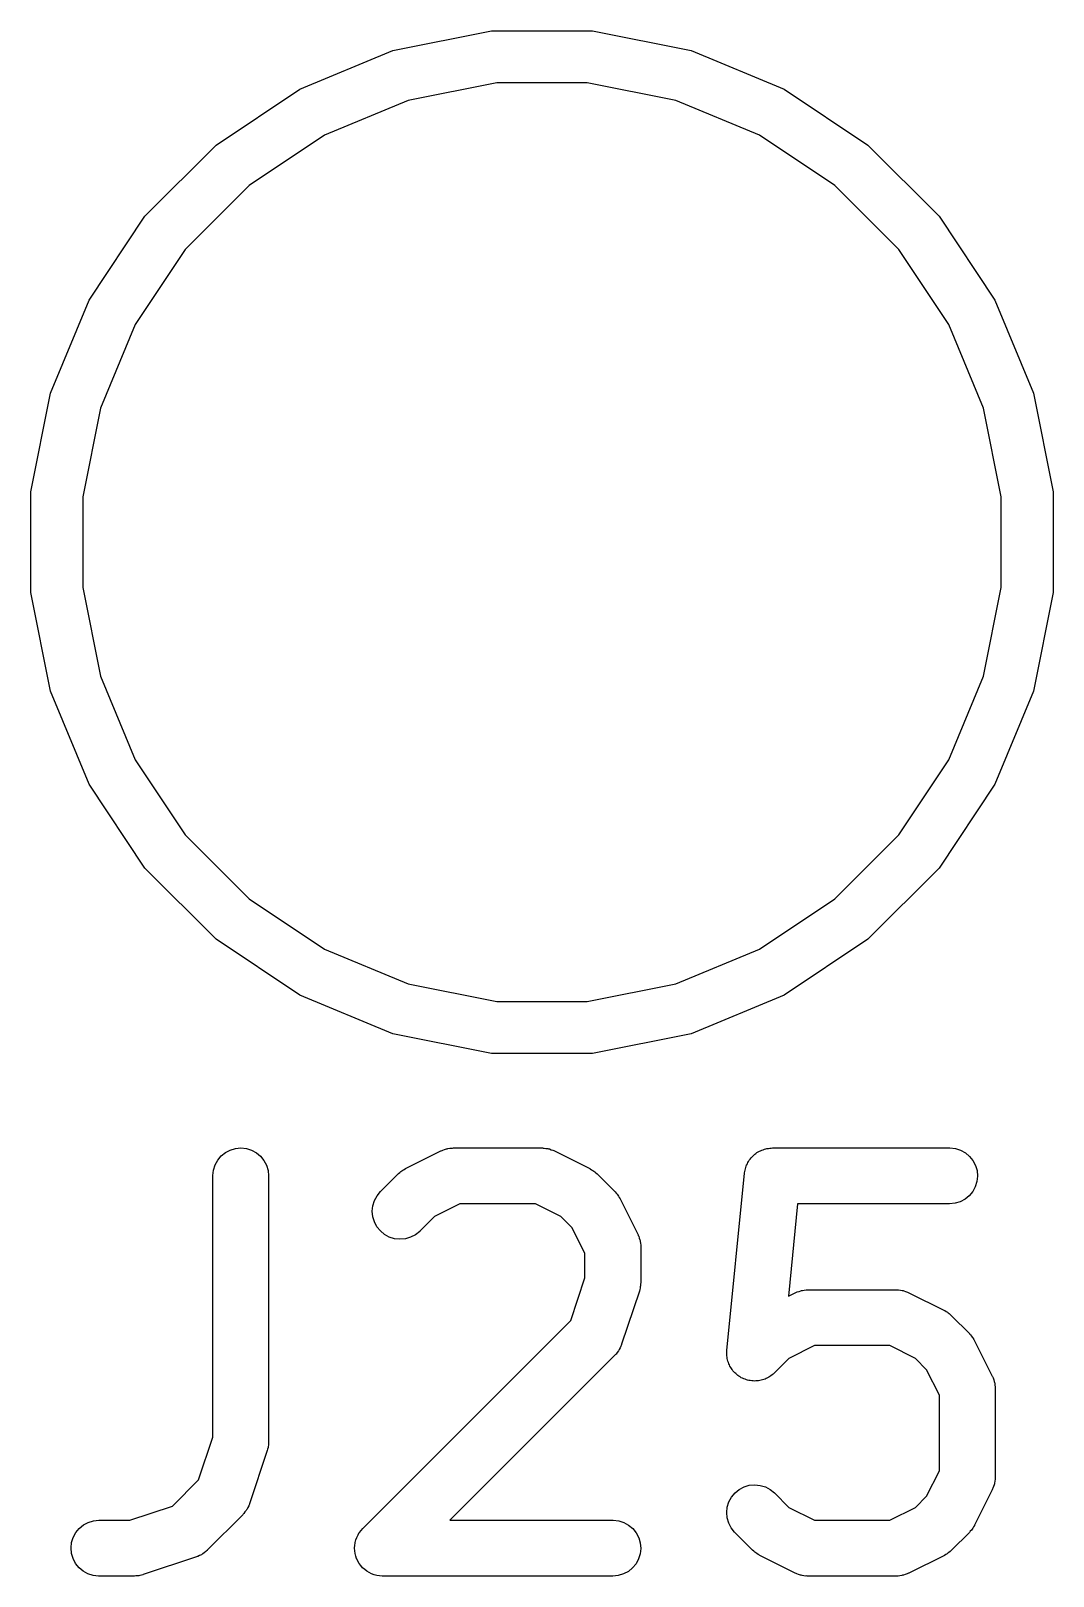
# Model space of a CAD drawing. Extents: x 4.1 to 76.2, y 7.7 to 62.
# Drawn here: x 29.869 to 32.615, y 57.776 to 61.927 of the extents above; entities that cross this region are included whole.
import ezdxf

# ---------------------------------------------------------------- set-up
doc = ezdxf.new("R2010")
doc.units = 0
doc.layers.add('BLACK', color=7, linetype='CONTINUOUS')

msp = doc.modelspace()

# ---------------------------------------------------------------- linework, layer by layer
at = {"layer": 'BLACK', "linetype": 'CONTINUOUS'}
for p, q in [((30.8414, 61.8742), (31.1067, 61.927)), ((31.1067, 61.927), (31.3773, 61.927)), ((31.3773, 61.927), (31.6426, 61.8742)), ((30.5915, 61.7707), (30.8414, 61.8742)), ((31.6426, 61.8742), (31.8925, 61.7707)), ((30.3665, 61.6204), (30.5915, 61.7707)), ((31.1205, 61.7876), (30.882, 61.7402)), ((31.3635, 61.7876), (31.1205, 61.7876)), ((31.602, 61.7402), (31.3635, 61.7876)), ((31.8925, 61.7707), (32.1175, 61.6204)), ((30.882, 61.7402), (30.6575, 61.6472)), ((31.8265, 61.6472), (31.602, 61.7402)), ((30.6575, 61.6472), (30.4554, 61.5121)), ((32.0286, 61.5121), (31.8265, 61.6472)), ((30.1752, 61.4291), (30.3665, 61.6204)), ((32.1175, 61.6204), (32.3088, 61.4291)), ((30.4554, 61.5121), (30.2835, 61.3402)), ((32.2005, 61.3402), (32.0286, 61.5121)), ((30.0249, 61.2041), (30.1752, 61.4291)), ((32.3088, 61.4291), (32.4591, 61.2041)), ((30.2835, 61.3402), (30.1484, 61.1381)), ((32.3356, 61.1381), (32.2005, 61.3402)), ((29.9214, 60.9542), (30.0249, 61.2041)), ((32.4591, 61.2041), (32.5626, 60.9542)), ((30.1484, 61.1381), (30.0554, 60.9136)), ((32.4286, 60.9136), (32.3356, 61.1381)), ((29.8686, 60.6889), (29.9214, 60.9542)), ((32.5626, 60.9542), (32.6154, 60.6889)), ((30.0554, 60.9136), (30.008, 60.6751)), ((32.476, 60.6751), (32.4286, 60.9136)), ((29.8686, 60.4183), (29.8686, 60.6889)), ((32.6154, 60.6889), (32.6154, 60.4183)), ((30.008, 60.6751), (30.008, 60.4321)), ((32.476, 60.4321), (32.476, 60.6751)), ((29.9214, 60.153), (29.8686, 60.4183)), ((30.008, 60.4321), (30.0554, 60.1936)), ((32.4286, 60.1936), (32.476, 60.4321)), ((32.6154, 60.4183), (32.5626, 60.153)), ((30.0554, 60.1936), (30.1484, 59.9691)), ((32.3356, 59.9691), (32.4286, 60.1936)), ((30.0249, 59.9031), (29.9214, 60.153)), ((32.5626, 60.153), (32.4591, 59.9031)), ((30.1484, 59.9691), (30.2835, 59.767)), ((32.2005, 59.767), (32.3356, 59.9691)), ((30.1752, 59.6781), (30.0249, 59.9031)), ((32.4591, 59.9031), (32.3088, 59.6781)), ((30.2835, 59.767), (30.4554, 59.5951)), ((32.0286, 59.5951), (32.2005, 59.767)), ((30.3665, 59.4868), (30.1752, 59.6781)), ((32.3088, 59.6781), (32.1175, 59.4868)), ((30.4554, 59.5951), (30.6575, 59.46)), ((31.8265, 59.46), (32.0286, 59.5951)), ((30.5915, 59.3365), (30.3665, 59.4868)), ((32.1175, 59.4868), (31.8925, 59.3365)), ((30.6575, 59.46), (30.882, 59.367)), ((31.602, 59.367), (31.8265, 59.46)), ((30.882, 59.367), (31.1205, 59.3196)), ((31.3635, 59.3196), (31.602, 59.367)), ((30.8414, 59.233), (30.5915, 59.3365)), ((31.1205, 59.3196), (31.3635, 59.3196)), ((31.8925, 59.3365), (31.6426, 59.233)), ((31.1067, 59.1802), (30.8414, 59.233)), ((31.6426, 59.233), (31.3773, 59.1802)), ((31.3773, 59.1802), (31.1067, 59.1802)), ((30.3706, 58.8936), (30.38, 58.9048)), ((30.38, 58.9048), (30.3914, 58.914)), ((30.3914, 58.914), (30.4044, 58.9208)), ((30.4044, 58.9208), (30.4184, 58.9249)), ((30.4184, 58.9249), (30.433, 58.9262)), ((30.433, 58.9262), (30.4476, 58.9247)), ((30.4476, 58.9247), (30.4615, 58.9204)), ((30.4615, 58.9204), (30.4744, 58.9134)), ((30.4744, 58.9134), (30.4857, 58.9041)), ((30.4857, 58.9041), (30.4949, 58.8927)), ((30.8751, 58.8707), (30.9704, 58.9183)), ((30.9704, 58.9183), (30.9713, 58.9188)), ((30.9713, 58.9188), (30.9734, 58.9195)), ((30.9734, 58.9195), (30.9753, 58.9206)), ((30.9753, 58.9206), (30.9802, 58.922)), ((30.9802, 58.922), (30.985, 58.9238)), ((30.985, 58.9238), (30.9872, 58.9242)), ((30.9872, 58.9242), (30.9893, 58.9248)), ((30.9893, 58.9248), (30.9944, 58.9253)), ((30.9944, 58.9253), (30.9995, 58.9261)), ((30.9995, 58.9261), (31.0017, 58.926)), ((31.0017, 58.926), (31.0039, 58.9262)), ((31.0039, 58.9262), (31.242, 58.9262)), ((31.242, 58.9262), (31.243, 58.9262)), ((31.243, 58.9262), (31.2452, 58.926)), ((31.2452, 58.926), (31.2474, 58.926)), ((31.2474, 58.926), (31.2525, 58.9252)), ((31.2525, 58.9252), (31.2576, 58.9246)), ((31.2576, 58.9246), (31.2597, 58.9239)), ((31.2597, 58.9239), (31.2619, 58.9235)), ((31.2619, 58.9235), (31.2667, 58.9217)), ((31.2667, 58.9217), (31.2715, 58.9202)), ((31.2715, 58.9202), (31.2735, 58.9191)), ((31.2735, 58.9191), (31.2755, 58.9183)), ((31.2755, 58.9183), (31.3708, 58.8707)), ((31.8037, 58.8995), (31.8061, 58.9019)), ((31.8061, 58.9019), (31.8082, 58.9044)), ((31.8082, 58.9044), (31.8113, 58.907)), ((31.8113, 58.907), (31.8142, 58.9098)), ((31.8142, 58.9098), (31.817, 58.9116)), ((31.817, 58.9116), (31.8195, 58.9137)), ((31.8195, 58.9137), (31.8231, 58.9156)), ((31.8231, 58.9156), (31.8264, 58.9178)), ((31.8264, 58.9178), (31.8295, 58.919)), ((31.8295, 58.919), (31.8325, 58.9206)), ((31.8325, 58.9206), (31.8363, 58.9217)), ((31.8363, 58.9217), (31.84, 58.9232)), ((31.84, 58.9232), (31.8433, 58.9238)), ((31.8433, 58.9238), (31.8465, 58.9248)), ((31.8465, 58.9248), (31.8505, 58.9252)), ((31.8505, 58.9252), (31.8544, 58.9259)), ((31.8544, 58.9259), (31.8577, 58.9259)), ((31.8577, 58.9259), (31.861, 58.9262)), ((31.861, 58.9262), (32.3372, 58.9262)), ((32.3372, 58.9262), (32.3383, 58.9262)), ((32.3383, 58.9262), (32.3528, 58.9246)), ((32.3528, 58.9246), (32.3668, 58.9202)), ((32.3668, 58.9202), (32.3796, 58.9131)), ((32.3796, 58.9131), (32.3908, 58.9037)), ((32.3908, 58.9037), (32.4, 58.8923)), ((30.3575, 58.8523), (30.3591, 58.8668)), ((30.3591, 58.8668), (30.3635, 58.8808)), ((30.3635, 58.8808), (30.3706, 58.8936)), ((30.4949, 58.8927), (30.5018, 58.8798)), ((30.5018, 58.8798), (30.506, 58.8658)), ((30.506, 58.8658), (30.5075, 58.8512)), ((30.8564, 58.8574), (30.8597, 58.86)), ((30.8597, 58.86), (30.8627, 58.8629)), ((30.8627, 58.8629), (30.8654, 58.8646)), ((30.8654, 58.8646), (30.8678, 58.8665)), ((30.8678, 58.8665), (30.8716, 58.8684)), ((30.8716, 58.8684), (30.8751, 58.8707)), ((31.3708, 58.8707), (31.3717, 58.8702)), ((31.3717, 58.8702), (31.3752, 58.8679)), ((31.3752, 58.8679), (31.379, 58.8659)), ((31.379, 58.8659), (31.3814, 58.8639)), ((31.3814, 58.8639), (31.384, 58.8622)), ((31.384, 58.8622), (31.387, 58.8593)), ((31.387, 58.8593), (31.3903, 58.8566)), ((31.7388, 58.3825), (31.7864, 58.8587)), ((31.7864, 58.8587), (31.7865, 58.8597)), ((31.7865, 58.8597), (31.7872, 58.863)), ((31.7872, 58.863), (31.7876, 58.8663)), ((31.7876, 58.8663), (31.7888, 58.8701)), ((31.7888, 58.8701), (31.7896, 58.874)), ((31.7896, 58.874), (31.7909, 58.8771)), ((31.7909, 58.8771), (31.7919, 58.8803)), ((31.7919, 58.8803), (31.7938, 58.8838)), ((31.7938, 58.8838), (31.7954, 58.8875)), ((31.7954, 58.8875), (31.7973, 58.8902)), ((31.7973, 58.8902), (31.7989, 58.8932)), ((31.7989, 58.8932), (31.8014, 58.8962)), ((31.8014, 58.8962), (31.8037, 58.8995)), ((32.4, 58.8923), (32.4068, 58.8793)), ((32.4068, 58.8793), (32.4109, 58.8653)), ((32.4109, 58.8653), (32.4122, 58.8507)), ((30.3575, 58.8512), (30.3575, 58.8523)), ((30.3575, 58.1491), (30.3575, 58.8512)), ((30.5075, 58.8512), (30.5075, 58.1369)), ((30.808, 58.809), (30.8556, 58.8566)), ((30.8556, 58.8566), (30.8564, 58.8574)), ((31.3903, 58.8566), (31.4379, 58.809)), ((32.4064, 58.8222), (32.3994, 58.8093)), ((32.4107, 58.8361), (32.4064, 58.8222)), ((32.4122, 58.8507), (32.4107, 58.8361)), ((30.7875, 58.7708), (30.7918, 58.7848)), ((30.7918, 58.7848), (30.7987, 58.7977)), ((30.7987, 58.7977), (30.808, 58.809)), ((31.0216, 58.7762), (30.9531, 58.742)), ((31.2243, 58.7762), (31.0216, 58.7762)), ((31.2928, 58.742), (31.2243, 58.7762)), ((31.4379, 58.809), (31.4386, 58.8083)), ((31.4386, 58.8083), (31.4413, 58.805)), ((31.4413, 58.805), (31.4441, 58.8019)), ((31.4441, 58.8019), (31.4458, 58.7993)), ((31.4458, 58.7993), (31.4478, 58.7968)), ((31.4478, 58.7968), (31.4497, 58.7931)), ((31.4497, 58.7931), (31.4519, 58.7895)), ((31.4519, 58.7895), (31.4996, 58.6943)), ((31.9289, 58.7762), (31.9041, 58.528)), ((32.3372, 58.7762), (31.9289, 58.7762)), ((32.3518, 58.7776), (32.3372, 58.7762)), ((32.3658, 58.7819), (32.3518, 58.7776)), ((32.3787, 58.7888), (32.3658, 58.7819)), ((32.3901, 58.798), (32.3787, 58.7888)), ((32.3994, 58.8093), (32.3901, 58.798)), ((30.786, 58.7562), (30.7875, 58.7708)), ((30.7874, 58.7417), (30.786, 58.7562)), ((30.7916, 58.7276), (30.7874, 58.7417)), ((30.9531, 58.742), (30.9141, 58.7029)), ((31.3232, 58.7116), (31.2928, 58.742)), ((30.7984, 58.7147), (30.7916, 58.7276)), ((30.8076, 58.7033), (30.7984, 58.7147)), ((30.8189, 58.6939), (30.8076, 58.7033)), ((30.8317, 58.6869), (30.8189, 58.6939)), ((30.9019, 58.6931), (30.8889, 58.6863)), ((30.9133, 58.7022), (30.9019, 58.6931)), ((30.9141, 58.7029), (30.9133, 58.7022)), ((31.3575, 58.643), (31.3232, 58.7116)), ((31.4996, 58.6943), (31.5, 58.6933)), ((31.5, 58.6933), (31.5008, 58.6913)), ((30.8457, 58.6826), (30.8317, 58.6869)), ((30.8603, 58.681), (30.8457, 58.6826)), ((30.8748, 58.6823), (30.8603, 58.681)), ((30.8889, 58.6863), (30.8748, 58.6823)), ((31.5008, 58.6913), (31.5018, 58.6893)), ((31.5018, 58.6893), (31.5033, 58.6844)), ((31.5033, 58.6844), (31.5051, 58.6796)), ((31.5051, 58.6796), (31.5054, 58.6774)), ((31.5054, 58.6774), (31.506, 58.6753)), ((31.506, 58.6753), (31.5065, 58.6702)), ((31.5065, 58.6702), (31.5073, 58.6651)), ((31.5073, 58.6651), (31.5073, 58.6629)), ((31.5073, 58.6629), (31.5075, 58.6607)), ((31.5075, 58.6607), (31.5075, 58.5655)), ((31.3575, 58.5777), (31.3575, 58.643)), ((31.3193, 58.4632), (31.3575, 58.5777)), ((31.5036, 58.5418), (31.456, 58.3989)), ((31.5046, 58.5459), (31.5036, 58.5418)), ((31.5058, 58.5499), (31.5046, 58.5459)), ((31.5062, 58.553), (31.5058, 58.5499)), ((31.5069, 58.5561), (31.5062, 58.553)), ((31.507, 58.5603), (31.5069, 58.5561)), ((31.5075, 58.5645), (31.507, 58.5603)), ((31.5075, 58.5655), (31.5075, 58.5645)), ((31.9041, 58.528), (31.9227, 58.5373)), ((31.9227, 58.5373), (31.9237, 58.5378)), ((31.9237, 58.5378), (31.9258, 58.5386)), ((31.9258, 58.5386), (31.9277, 58.5396)), ((31.9277, 58.5396), (31.9326, 58.5411)), ((31.9326, 58.5411), (31.9374, 58.5429)), ((31.9374, 58.5429), (31.9396, 58.5432)), ((31.9396, 58.5432), (31.9417, 58.5438)), ((31.9417, 58.5438), (31.9468, 58.5443)), ((31.9468, 58.5443), (31.9519, 58.5451)), ((31.9519, 58.5451), (31.9541, 58.5451)), ((31.9541, 58.5451), (31.9563, 58.5453)), ((31.9563, 58.5453), (32.1944, 58.5453)), ((32.1944, 58.5453), (32.1954, 58.5453)), ((32.1954, 58.5453), (32.1976, 58.545)), ((32.1976, 58.545), (32.1998, 58.5451)), ((32.1998, 58.5451), (32.2049, 58.5442)), ((32.2049, 58.5442), (32.21, 58.5436)), ((32.21, 58.5436), (32.2121, 58.543)), ((32.2121, 58.543), (32.2143, 58.5426)), ((32.2143, 58.5426), (32.219, 58.5407)), ((32.219, 58.5407), (32.2239, 58.5392)), ((32.2239, 58.5392), (32.2259, 58.5381)), ((32.2259, 58.5381), (32.2279, 58.5373)), ((32.2279, 58.5373), (32.3232, 58.4897)), ((32.3232, 58.4897), (32.3241, 58.4893)), ((32.3241, 58.4893), (32.3276, 58.487)), ((32.3276, 58.487), (32.3313, 58.485)), ((32.3313, 58.485), (32.3338, 58.483)), ((30.7604, 57.9043), (31.3193, 58.4632)), ((32.3338, 58.483), (32.3364, 58.4813)), ((32.3364, 58.4813), (32.3394, 58.4784)), ((32.3394, 58.4784), (32.3427, 58.4757)), ((32.3427, 58.4757), (32.3903, 58.4281)), ((32.3903, 58.4281), (32.391, 58.4273)), ((32.391, 58.4273), (32.3936, 58.424)), ((32.3936, 58.424), (32.3965, 58.421)), ((32.3965, 58.421), (32.3982, 58.4183)), ((32.3982, 58.4183), (32.4001, 58.4159)), ((32.4001, 58.4159), (32.4021, 58.4121)), ((32.4021, 58.4121), (32.4043, 58.4086)), ((32.4043, 58.4086), (32.4519, 58.3133)), ((31.4379, 58.3696), (30.9945, 57.9262)), ((31.4393, 58.3713), (31.4379, 58.3696)), ((31.4409, 58.3728), (31.4393, 58.3713)), ((31.4439, 58.377), (31.4409, 58.3728)), ((31.4472, 58.3809), (31.4439, 58.377)), ((31.4482, 58.3829), (31.4472, 58.3809)), ((31.4495, 58.3847), (31.4482, 58.3829)), ((31.4517, 58.3893), (31.4495, 58.3847)), ((31.4541, 58.3938), (31.4517, 58.3893)), ((31.4547, 58.3959), (31.4541, 58.3938)), ((31.4557, 58.3979), (31.4547, 58.3959)), ((31.456, 58.3989), (31.4557, 58.3979)), ((31.7384, 58.3753), (31.7388, 58.3789)), ((31.7388, 58.3716), (31.7384, 58.3753)), ((31.7388, 58.3789), (31.7388, 58.3825)), ((31.7388, 58.3679), (31.7388, 58.3716)), ((31.7395, 58.3643), (31.7388, 58.3679)), ((31.7398, 58.3607), (31.7395, 58.3643)), ((31.7409, 58.3571), (31.7398, 58.3607)), ((31.9055, 58.361), (31.8665, 58.322)), ((31.974, 58.3953), (31.9055, 58.361)), ((32.1767, 58.3953), (31.974, 58.3953)), ((32.2452, 58.361), (32.1767, 58.3953)), ((32.2756, 58.3306), (32.2452, 58.361)), ((31.7416, 58.3535), (31.7409, 58.3571)), ((31.743, 58.3502), (31.7416, 58.3535)), ((31.744, 58.3467), (31.743, 58.3502)), ((31.7457, 58.3434), (31.744, 58.3467)), ((31.7471, 58.3399), (31.7457, 58.3434)), ((31.7491, 58.3369), (31.7471, 58.3399)), ((31.7508, 58.3337), (31.7491, 58.3369)), ((31.7532, 58.3308), (31.7508, 58.3337)), ((31.7552, 58.3277), (31.7532, 58.3308)), ((31.7578, 58.3252), (31.7552, 58.3277)), ((31.76, 58.3224), (31.7578, 58.3252)), ((31.7629, 58.32), (31.76, 58.3224)), ((31.7655, 58.3173), (31.7629, 58.32)), ((31.8629, 58.319), (31.8603, 58.3165)), ((31.8657, 58.3213), (31.8629, 58.319)), ((31.8665, 58.322), (31.8657, 58.3213)), ((32.3099, 58.2621), (32.2756, 58.3306)), ((31.7685, 58.3153), (31.7655, 58.3173)), ((31.7713, 58.313), (31.7685, 58.3153)), ((31.7745, 58.3112), (31.7713, 58.313)), ((31.7776, 58.3091), (31.7745, 58.3112)), ((31.781, 58.3077), (31.7776, 58.3091)), ((31.7841, 58.306), (31.781, 58.3077)), ((31.7877, 58.3049), (31.7841, 58.306)), ((31.7911, 58.3034), (31.7877, 58.3049)), ((31.7946, 58.3027), (31.7911, 58.3034)), ((31.7981, 58.3016), (31.7946, 58.3027)), ((31.8018, 58.3012), (31.7981, 58.3016)), ((31.8054, 58.3005), (31.8018, 58.3012)), ((31.8091, 58.3004), (31.8054, 58.3005)), ((31.8126, 58.3), (31.8091, 58.3004)), ((31.8164, 58.3004), (31.8126, 58.3)), ((31.8201, 58.3003), (31.8164, 58.3004)), ((31.8236, 58.301), (31.8201, 58.3003)), ((31.8272, 58.3013), (31.8236, 58.301)), ((31.8308, 58.3023), (31.8272, 58.3013)), ((31.8345, 58.303), (31.8308, 58.3023)), ((31.8378, 58.3044), (31.8345, 58.303)), ((31.8413, 58.3054), (31.8378, 58.3044)), ((31.8446, 58.3071), (31.8413, 58.3054)), ((31.848, 58.3085), (31.8446, 58.3071)), ((31.8511, 58.3105), (31.848, 58.3085)), ((31.8543, 58.3121), (31.8511, 58.3105)), ((31.8572, 58.3145), (31.8543, 58.3121)), ((31.8603, 58.3165), (31.8572, 58.3145)), ((32.4519, 58.3133), (32.4524, 58.3124)), ((32.4524, 58.3124), (32.4532, 58.3103)), ((32.4532, 58.3103), (32.4542, 58.3084)), ((32.4542, 58.3084), (32.4557, 58.3035)), ((32.4557, 58.3035), (32.4574, 58.2987)), ((32.4574, 58.2987), (32.4578, 58.2965)), ((32.4578, 58.2965), (32.4584, 58.2944)), ((32.4584, 58.2944), (32.4589, 58.2893)), ((32.4589, 58.2893), (32.4597, 58.2842)), ((32.4597, 58.2842), (32.4596, 58.282)), ((32.4596, 58.282), (32.4599, 58.2798)), ((32.4599, 58.2798), (32.4599, 58.0417)), ((32.3099, 58.0594), (32.3099, 58.2621)), ((30.3193, 58.0346), (30.3575, 58.1491)), ((30.5036, 58.1132), (30.456, 57.9704)), ((30.5046, 58.1173), (30.5036, 58.1132)), ((30.5058, 58.1213), (30.5046, 58.1173)), ((30.5062, 58.1244), (30.5058, 58.1213)), ((30.5069, 58.1275), (30.5062, 58.1244)), ((30.507, 58.1317), (30.5069, 58.1275)), ((30.5075, 58.1359), (30.507, 58.1317)), ((30.5075, 58.1369), (30.5075, 58.1359)), ((30.2491, 57.9644), (30.3193, 58.0346)), ((32.2756, 57.9909), (32.3099, 58.0594)), ((32.4588, 58.0312), (32.4582, 58.0261)), ((32.4597, 58.0362), (32.4588, 58.0312)), ((32.4598, 58.0406), (32.4596, 58.0385)), ((32.4596, 58.0385), (32.4597, 58.0362)), ((32.4599, 58.0417), (32.4598, 58.0406)), ((31.7444, 57.9758), (31.7514, 57.9886)), ((31.7514, 57.9886), (31.7608, 57.9999)), ((31.7608, 57.9999), (31.7721, 58.0091)), ((31.7721, 58.0091), (31.7851, 58.0159)), ((31.7851, 58.0159), (31.7991, 58.0201)), ((31.7991, 58.0201), (31.8137, 58.0215)), ((31.8137, 58.0215), (31.8283, 58.02)), ((31.8283, 58.02), (31.8422, 58.0157)), ((31.8422, 58.0157), (31.8551, 58.0088)), ((31.8551, 58.0088), (31.8665, 57.9995)), ((31.8665, 57.9995), (31.9055, 57.9605)), ((32.2452, 57.9605), (32.2756, 57.9909)), ((32.4519, 58.0082), (32.4043, 57.9129)), ((32.4527, 58.0102), (32.4519, 58.0082)), ((32.4538, 58.0121), (32.4527, 58.0102)), ((32.4553, 58.017), (32.4538, 58.0121)), ((32.4572, 58.0218), (32.4553, 58.017)), ((32.4576, 58.024), (32.4572, 58.0218)), ((32.4582, 58.0261), (32.4576, 58.024)), ((30.1346, 57.9262), (30.2491, 57.9644)), ((30.4439, 57.9484), (30.4409, 57.9442)), ((30.4472, 57.9524), (30.4439, 57.9484)), ((30.4482, 57.9543), (30.4472, 57.9524)), ((30.4495, 57.9561), (30.4482, 57.9543)), ((30.4517, 57.9607), (30.4495, 57.9561)), ((30.4541, 57.9653), (30.4517, 57.9607)), ((30.4547, 57.9674), (30.4541, 57.9653)), ((30.4557, 57.9694), (30.4547, 57.9674)), ((30.456, 57.9704), (30.4557, 57.9694)), ((31.7384, 57.9472), (31.74, 57.9618)), ((31.7397, 57.9327), (31.7384, 57.9472)), ((31.74, 57.9618), (31.7444, 57.9758)), ((31.9055, 57.9605), (31.974, 57.9262)), ((32.1767, 57.9262), (32.2452, 57.9605)), ((29.9893, 57.8932), (29.9987, 57.9044)), ((29.9987, 57.9044), (30.01, 57.9137)), ((30.01, 57.9137), (30.0229, 57.9206)), ((30.0229, 57.9206), (30.037, 57.9248)), ((30.037, 57.9248), (30.0515, 57.9262)), ((30.0515, 57.9262), (30.1346, 57.9262)), ((30.4379, 57.941), (30.3427, 57.8458)), ((30.4393, 57.9427), (30.4379, 57.941)), ((30.4409, 57.9442), (30.4393, 57.9427)), ((30.7559, 57.8987), (30.7604, 57.9043)), ((30.9945, 57.9262), (31.4325, 57.9262)), ((31.4325, 57.9262), (31.4335, 57.9262)), ((31.4335, 57.9262), (31.4481, 57.9246)), ((31.4481, 57.9246), (31.462, 57.9202)), ((31.462, 57.9202), (31.4748, 57.9131)), ((31.4748, 57.9131), (31.4861, 57.9037)), ((31.4861, 57.9037), (31.4952, 57.8923)), ((31.7438, 57.9186), (31.7397, 57.9327)), ((31.7505, 57.9056), (31.7438, 57.9186)), ((31.7597, 57.8942), (31.7505, 57.9056)), ((31.974, 57.9262), (32.1767, 57.9262)), ((32.3996, 57.9047), (32.3976, 57.9023)), ((32.4016, 57.9084), (32.3996, 57.9047)), ((32.4038, 57.912), (32.4016, 57.9084)), ((32.4043, 57.9129), (32.4038, 57.912)), ((29.9765, 57.8517), (29.9781, 57.8663)), ((29.9781, 57.8663), (29.9824, 57.8803)), ((29.9824, 57.8803), (29.9893, 57.8932)), ((30.7392, 57.8588), (30.7399, 57.866)), ((30.7399, 57.8662), (30.74, 57.8663)), ((30.7399, 57.866), (30.7399, 57.8662)), ((30.74, 57.8663), (30.7421, 57.8732)), ((30.7421, 57.8732), (30.7442, 57.88)), ((30.7442, 57.8802), (30.7443, 57.8803)), ((30.7442, 57.88), (30.7442, 57.8802)), ((30.7443, 57.8803), (30.7477, 57.8866)), ((30.7477, 57.8866), (30.7511, 57.8929)), ((30.7511, 57.8929), (30.7512, 57.893)), ((30.7512, 57.8932), (30.7559, 57.8987)), ((30.7512, 57.893), (30.7512, 57.8932)), ((31.4952, 57.8923), (31.502, 57.8793)), ((31.502, 57.8793), (31.5061, 57.8653)), ((31.5061, 57.8653), (31.5075, 57.8507)), ((31.7604, 57.8934), (31.7597, 57.8942)), ((31.808, 57.8458), (31.7604, 57.8934)), ((32.3903, 57.8934), (32.3427, 57.8458)), ((32.3929, 57.8967), (32.3903, 57.8934)), ((32.3959, 57.8997), (32.3929, 57.8967)), ((32.3976, 57.9023), (32.3959, 57.8997)), ((29.9779, 57.8372), (29.9765, 57.8517)), ((29.982, 57.8231), (29.9779, 57.8372)), ((29.9888, 57.8102), (29.982, 57.8231)), ((30.3133, 57.8277), (30.1705, 57.7801)), ((30.3153, 57.8286), (30.3133, 57.8277)), ((30.3175, 57.8292), (30.3153, 57.8286)), ((30.322, 57.8316), (30.3175, 57.8292)), ((30.3267, 57.8336), (30.322, 57.8316)), ((30.3285, 57.8349), (30.3267, 57.8336)), ((30.3305, 57.8359), (30.3285, 57.8349)), ((30.3345, 57.8391), (30.3305, 57.8359)), ((30.3387, 57.8421), (30.3345, 57.8391)), ((30.3402, 57.8437), (30.3387, 57.8421)), ((30.3419, 57.8451), (30.3402, 57.8437)), ((30.3427, 57.8458), (30.3419, 57.8451)), ((30.7384, 57.8517), (30.7392, 57.8588)), ((30.7384, 57.8516), (30.7384, 57.8517)), ((30.7384, 57.8515), (30.7384, 57.8516)), ((30.7391, 57.8444), (30.7384, 57.8515)), ((30.7398, 57.8372), (30.7391, 57.8444)), ((30.7398, 57.837), (30.7398, 57.8372)), ((30.7398, 57.8369), (30.7398, 57.837)), ((30.7419, 57.83), (30.7398, 57.8369)), ((30.7439, 57.8231), (30.7419, 57.83)), ((30.7439, 57.823), (30.7439, 57.8231)), ((30.744, 57.8229), (30.7439, 57.823)), ((30.7474, 57.8163), (30.744, 57.8229)), ((31.5016, 57.8222), (31.4947, 57.8093)), ((31.5059, 57.8361), (31.5016, 57.8222)), ((31.5075, 57.8507), (31.5059, 57.8361)), ((31.8113, 57.8431), (31.808, 57.8458)), ((31.8143, 57.8402), (31.8113, 57.8431)), ((31.8169, 57.8385), (31.8143, 57.8402)), ((31.8193, 57.8365), (31.8169, 57.8385)), ((31.823, 57.8345), (31.8193, 57.8365)), ((31.8266, 57.8322), (31.823, 57.8345)), ((31.8275, 57.8318), (31.8266, 57.8322)), ((31.9227, 57.7841), (31.8275, 57.8318)), ((32.3232, 57.8318), (32.2279, 57.7841)), ((32.3267, 57.834), (32.3232, 57.8318)), ((32.3305, 57.8359), (32.3267, 57.834)), ((32.3329, 57.8379), (32.3305, 57.8359)), ((32.3356, 57.8395), (32.3329, 57.8379)), ((32.3386, 57.8424), (32.3356, 57.8395)), ((32.3419, 57.8451), (32.3386, 57.8424)), ((32.3427, 57.8458), (32.3419, 57.8451)), ((29.9979, 57.7987), (29.9888, 57.8102)), ((30.0091, 57.7893), (29.9979, 57.7987)), ((30.022, 57.7823), (30.0091, 57.7893)), ((30.0359, 57.7779), (30.022, 57.7823)), ((30.1695, 57.7797), (30.1654, 57.7789)), ((30.1705, 57.7801), (30.1695, 57.7797)), ((30.7507, 57.8102), (30.7474, 57.8163)), ((30.7508, 57.8101), (30.7507, 57.8102)), ((30.7508, 57.8099), (30.7508, 57.8101)), ((30.7554, 57.8043), (30.7508, 57.8099)), ((30.7598, 57.7987), (30.7554, 57.8043)), ((30.7599, 57.7987), (30.7598, 57.7987)), ((30.76, 57.7986), (30.7599, 57.7987)), ((30.7655, 57.794), (30.76, 57.7986)), ((30.7711, 57.7893), (30.7655, 57.794)), ((30.7712, 57.7893), (30.7711, 57.7893)), ((30.7713, 57.7892), (30.7712, 57.7893)), ((30.7776, 57.7857), (30.7713, 57.7892)), ((30.7839, 57.7823), (30.7776, 57.7857)), ((30.784, 57.7822), (30.7839, 57.7823)), ((30.7841, 57.7822), (30.784, 57.7822)), ((30.791, 57.78), (30.7841, 57.7822)), ((30.7978, 57.7779), (30.791, 57.78)), ((31.4611, 57.7819), (31.447, 57.7776)), ((31.474, 57.7888), (31.4611, 57.7819)), ((31.4853, 57.798), (31.474, 57.7888)), ((31.4947, 57.8093), (31.4853, 57.798)), ((31.9248, 57.7833), (31.9227, 57.7841)), ((31.9267, 57.7823), (31.9248, 57.7833)), ((31.9316, 57.7807), (31.9267, 57.7823)), ((31.9364, 57.7789), (31.9316, 57.7807)), ((32.2181, 57.7804), (32.2132, 57.7786)), ((32.223, 57.7819), (32.2181, 57.7804)), ((32.2249, 57.7829), (32.223, 57.7819)), ((32.227, 57.7837), (32.2249, 57.7829)), ((32.2279, 57.7841), (32.227, 57.7837)), ((30.0505, 57.7762), (30.0359, 57.7779)), ((30.0515, 57.7762), (30.0505, 57.7762)), ((30.1468, 57.7762), (30.0515, 57.7762)), ((30.151, 57.7766), (30.1468, 57.7762)), ((30.1552, 57.7767), (30.151, 57.7766)), ((30.1582, 57.7773), (30.1552, 57.7767)), ((30.1613, 57.7776), (30.1582, 57.7773)), ((30.1654, 57.7789), (30.1613, 57.7776)), ((30.798, 57.7778), (30.7978, 57.7779)), ((30.7981, 57.7778), (30.798, 57.7778)), ((30.8052, 57.777), (30.7981, 57.7778)), ((30.8124, 57.7762), (30.8052, 57.777)), ((30.8126, 57.7762), (30.8124, 57.7762)), ((30.8127, 57.7762), (30.8126, 57.7762)), ((30.8126, 57.7762), (30.8126, 57.7762)), ((30.8134, 57.7762), (30.8127, 57.7762)), ((31.4325, 57.7762), (30.8134, 57.7762)), ((31.447, 57.7776), (31.4325, 57.7762)), ((31.9386, 57.7785), (31.9364, 57.7789)), ((31.9407, 57.7779), (31.9386, 57.7785)), ((31.9458, 57.7773), (31.9407, 57.7779)), ((31.9508, 57.7764), (31.9458, 57.7773)), ((31.953, 57.7765), (31.9508, 57.7764)), ((31.9552, 57.7762), (31.953, 57.7765)), ((31.9563, 57.7762), (31.9552, 57.7762)), ((32.1944, 57.7762), (31.9563, 57.7762)), ((32.1966, 57.7764), (32.1944, 57.7762)), ((32.1988, 57.7763), (32.1966, 57.7764)), ((32.2038, 57.7771), (32.1988, 57.7763)), ((32.2089, 57.7776), (32.2038, 57.7771)), ((32.2111, 57.7783), (32.2089, 57.7776)), ((32.2132, 57.7786), (32.2111, 57.7783))]:
    msp.add_line(p, q, dxfattribs=at)

doc.saveas('drawing.dxf')
